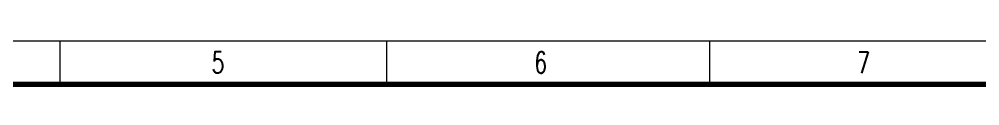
# Model space of a CAD drawing. Header units: millimetres. Extents: x 1089 to 2278, y 102 to 943.
# Drawn here: x 1379.9 to 1603.1, y 933.4 to 943.4 of the extents above; entities that cross this region are included whole.
import ezdxf

# ---------------------------------------------------------------- set-up
doc = ezdxf.new("R2010")
doc.units = ezdxf.units.MM
doc.layers.add('0Filament', color=7, linetype='Continuous', lineweight=20)
doc.layers.add('2FRAME', color=2, linetype='Continuous', lineweight=70)
doc.styles.add('HZ', font='TXT', dxfattribs={"width": 0.7, "height": 4, "bigfont": 'HZTXT'})

msp = doc.modelspace()

# ---------------------------------------------------------------- linework, layer by layer
at = {"layer": '0Filament'}
for p, q in [((1088.587, 943.429), (2277.587, 943.429)), ((1389.415, 943.429), (1389.415, 933.526)), ((1465.257, 943.427), (1465.257, 933.525)), ((1540.286, 943.429), (1540.286, 933.526))]:
    msp.add_line(p, q, dxfattribs=at)
at = {"layer": '2FRAME'}
msp.add_line((1098.587, 933.429), (2267.587, 933.429), dxfattribs=at)

# ---------------------------------------------------------------- texts
at = {"layer": '0Filament', "char_height": 5, "width": 50, "attachment_point": 5, "style": 'HZ'}
for s, insert in [('5', (1426.108, 938.437)), ('6', (1501.108, 938.437)), ('7', (1576.108, 938.437))]:
    msp.add_mtext(s, dxfattribs=dict(at, insert=insert))

doc.saveas('drawing.dxf')
